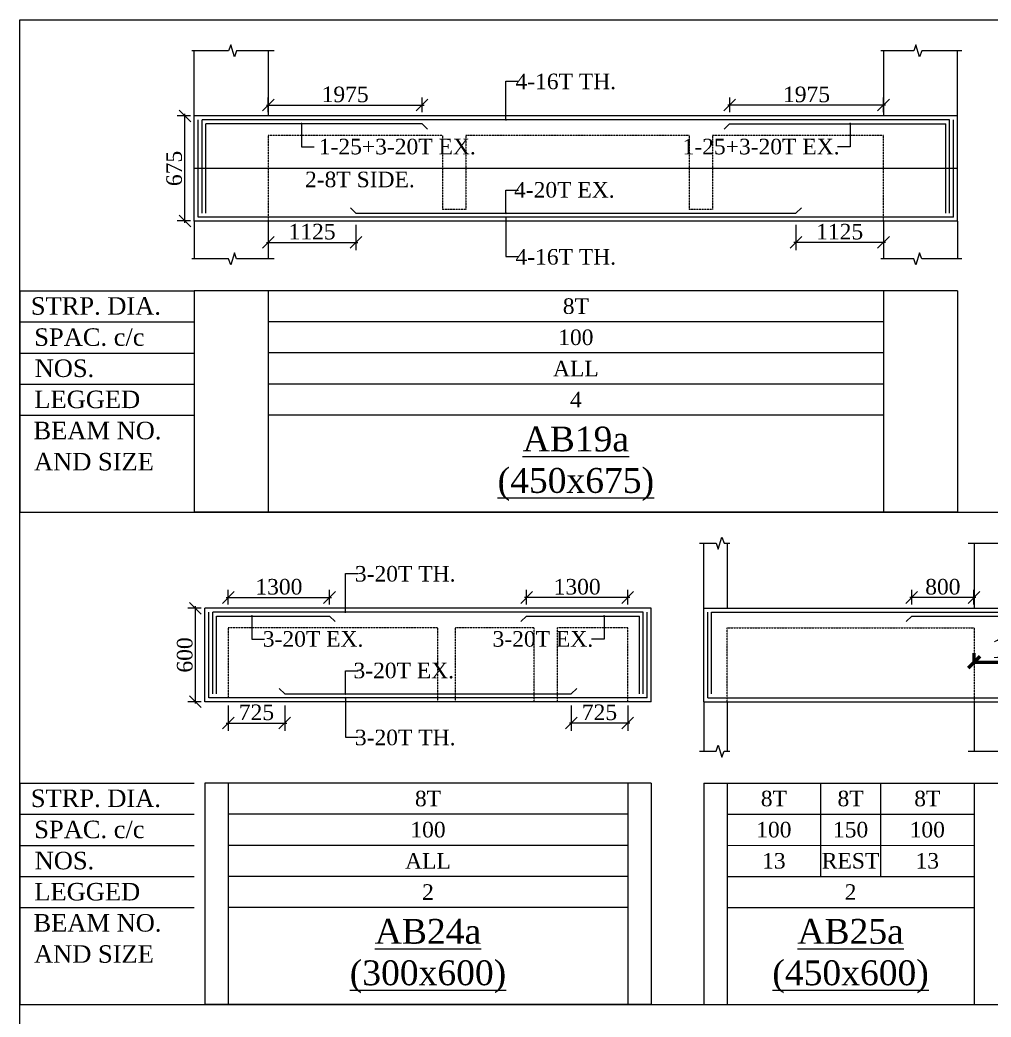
# Model space of a CAD drawing. Header units: inches. Extents: x 11017527 to 11245450, y -2821070 to -2693013.
# Drawn here: x 11122596 to 11135066, y -2757984 to -2745177 of the extents above; entities that cross this region are included whole.
import ezdxf
from ezdxf.enums import TextEntityAlignment as Align

# ---------------------------------------------------------------- set-up
doc = ezdxf.new("R2010")
doc.units = ezdxf.units.IN
doc.header["$LTSCALE"] = 0.5
doc.header["$MEASUREMENT"] = 0
doc.linetypes.add('HIDDEN', pattern=[9.525, 6.35, -3.175])
doc.layers.get('0').update_dxf_attribs({"lineweight": 0})
for name, color, linetype, lineweight in [('ARCHITECTURE   (comments)', 1, 'Continuous', 53), ('S-CUT OUT LINE', 9, 'Continuous', 9), ('S-DIM L.S.', 4, 'Continuous', 9), ('S-L.S.SECTION', 5, 'Continuous', 9), ('S-L.S.SLAB LINE', 8, 'HIDDEN', 5), ('S-L.S.STEEL', 6, 'Continuous', 15), ('S-SECTION MARK', 7, 'Continuous', 0), ('S-SHEET', 251, 'Continuous', 0), ('S-TEXT', 7, 'Continuous', 0), ('S-TEXT L.S. BEAM NO.', 30, 'Continuous', 5), ('S-TEXT. L.S.', 7, 'Continuous', 13)]:
    doc.layers.add(name, color=color, linetype=linetype, lineweight=lineweight)
doc.styles.add('135', font='arial.ttf', dxfattribs={"width": 0.8, "height": 135})
doc.styles.get("Standard").update_dxf_attribs({"font": 'times.ttf'})
doc.styles.add('TEXT', font='times.ttf')
doc.dimstyles.new('75', dxfattribs={"dimtxt": 135, "dimasz": 90, "dimexe": 0.1, "dimexo": 0.03, "dimgap": 0.09, "dimtad": 1, "dimdec": 0, "dimzin": 0, "dimdsep": 46, "dimtxsty": '135', "dimblk": 'ARCHTICK', "dimcen": 0.09, "dimclrd": 256, "dimclre": 256, "dimclrt": 256, "dimadec": 0, "dimazin": 0, "dimtfac": 1, "dimtdec": 0, "dimtofl": 0, "dimtmove": 1, "dimatfit": 3, "dimldrblk": 'DOTSMALL', "dimfxl": 1, "dimtolj": 1, "dimtzin": 0, "dimlwd": -1, "dimlwe": -1, "dimarcsym": 0})
doc.dimstyles.new('DIM FOOTING', dxfattribs={"dimtxt": 250, "dimasz": 150, "dimexe": 0.18, "dimexo": 0.0625, "dimgap": 50, "dimtad": 1, "dimtoh": 1, "dimdec": 0, "dimzin": 0, "dimdsep": 46, "dimtxsty": 'Standard', "dimblk": 'OBLIQUE', "dimcen": 0.09, "dimclrd": 256, "dimclre": 256, "dimclrt": 256, "dimadec": 0, "dimazin": 0, "dimtfac": 1, "dimtdec": 0, "dimtofl": 0, "dimtmove": 0, "dimatfit": 3, "dimfxl": 1, "dimtolj": 1, "dimtzin": 0, "dimlwd": -1, "dimlwe": -1, "dimarcsym": 0})
doc.dimstyles.new('SETU_1', dxfattribs={"dimtxt": 200, "dimasz": 150, "dimexe": 100, "dimexo": 50, "dimgap": 35, "dimtad": 1, "dimdec": 0, "dimzin": 0, "dimdsep": 46, "dimtxsty": 'Standard', "dimblk": 'OBLIQUE', "dimcen": 150, "dimdle": 25, "dimclrd": 4, "dimclre": 7, "dimclrt": 256, "dimadec": 0, "dimazin": 0, "dimtfac": 1, "dimtdec": 0, "dimtofl": 0, "dimtmove": 1, "dimatfit": 3, "dimfxl": 1, "dimtolj": 1, "dimtzin": 0, "dimlwd": -1, "dimlwe": 5, "dimarcsym": 1})

# ---------------------------------------------------------------- blocks, each defined once
blk = doc.blocks.new('_Oblique')
at = {"color": 0, "linetype": 'ByBlock', "lineweight": -2}
blk.add_line((-0.5, -0.5), (0.5, 0.5), dxfattribs=at)
blk = doc.blocks.new('*D147')
at = {"layer": 'S-DIM L.S.', "color": 7, "lineweight": 5, "transparency": 16777216}
for p, q in [((11125271, -2752683), (11125271, -2752495)), ((11126571, -2752683), (11126571, -2752495))]:
    blk.add_line(p, q, dxfattribs=at)
at = {"layer": 'S-DIM L.S.', "color": 7, "transparency": 16777216}
blk.add_line((11125246, -2752595), (11126596, -2752595), dxfattribs=at)
at = {"layer": 'S-DIM L.S.', "color": 7, "transparency": 16777216, "xscale": 150, "yscale": 150, "zscale": 150, "rotation": 180}
blk.add_blockref('_Oblique', (11125271, -2752595), dxfattribs=at)
at = {"layer": 'S-DIM L.S.', "color": 7, "transparency": 16777216, "xscale": 150, "yscale": 150, "zscale": 150}
blk.add_blockref('_Oblique', (11126571, -2752595), dxfattribs=at)
at = {"layer": 'S-DIM L.S.', "transparency": 16777216, "insert": (11125921, -2752458), "char_height": 200, "attachment_point": 5, "style": 'TEXT'}
blk.add_mtext('\\A1;1300', dxfattribs=at)
blk = doc.blocks.new('*D148')
at = {"layer": 'S-DIM L.S.', "color": 7, "lineweight": 5, "transparency": 16777216}
for p, q in [((11124921, -2752733), (11124750, -2752733)), ((11124921, -2753933), (11124750, -2753933))]:
    blk.add_line(p, q, dxfattribs=at)
at = {"layer": 'S-DIM L.S.', "color": 6, "transparency": 16777216}
blk.add_line((11124850, -2753958), (11124850, -2752708), dxfattribs=at)
at = {"layer": 'S-DIM L.S.', "color": 6, "transparency": 16777216, "xscale": 150, "yscale": 150, "zscale": 150}
for p, rotation in [((11124850, -2752733), 90), ((11124850, -2753933), 270)]:
    blk.add_blockref('_Oblique', p, dxfattribs=dict(at, rotation=rotation))
at = {"layer": 'S-DIM L.S.', "transparency": 16777216, "insert": (11124713, -2753333), "char_height": 200, "attachment_point": 5, "rotation": 90, "style": 'TEXT'}
blk.add_mtext('\\A1;600', dxfattribs=at)
blk = doc.blocks.new('*D149')
at = {"layer": 'S-DIM L.S.', "color": 7, "lineweight": 5, "transparency": 16777216}
for p, q in [((11125271, -2753983), (11125271, -2754308)), ((11125996, -2753983), (11125996, -2754308))]:
    blk.add_line(p, q, dxfattribs=at)
at = {"layer": 'S-DIM L.S.', "color": 7, "transparency": 16777216}
blk.add_line((11125246, -2754208), (11126021, -2754208), dxfattribs=at)
at = {"layer": 'S-DIM L.S.', "color": 7, "transparency": 16777216, "xscale": 150, "yscale": 150, "zscale": 150, "rotation": 180}
blk.add_blockref('_Oblique', (11125271, -2754208), dxfattribs=at)
at = {"layer": 'S-DIM L.S.', "color": 7, "transparency": 16777216, "xscale": 150, "yscale": 150, "zscale": 150}
blk.add_blockref('_Oblique', (11125996, -2754208), dxfattribs=at)
at = {"layer": 'S-DIM L.S.', "transparency": 16777216, "insert": (11125633, -2754071), "char_height": 200, "attachment_point": 5, "style": 'TEXT'}
blk.add_mtext('\\A1;725', dxfattribs=at)
blk = doc.blocks.new('_ArchTick')
at = {"color": 0, "linetype": 'ByBlock', "const_width": 0.15}
blk.add_lwpolyline([(-0.5, -0.5), (0.5, 0.5)], dxfattribs=at)
blk = doc.blocks.new('*D150')
at = {"layer": 'S-DIM L.S.', "color": 7, "lineweight": 5, "transparency": 16777216}
for p, q in [((11129101, -2752683), (11129101, -2752495)), ((11130401, -2752683), (11130401, -2752495))]:
    blk.add_line(p, q, dxfattribs=at)
at = {"layer": 'S-DIM L.S.', "color": 7, "transparency": 16777216}
blk.add_line((11130426, -2752595), (11129076, -2752595), dxfattribs=at)
at = {"layer": 'S-DIM L.S.', "color": 7, "transparency": 16777216, "xscale": 150, "yscale": 150, "zscale": 150, "rotation": 180}
blk.add_blockref('_Oblique', (11129101, -2752595), dxfattribs=at)
at = {"layer": 'S-DIM L.S.', "color": 7, "transparency": 16777216, "xscale": 150, "yscale": 150, "zscale": 150}
blk.add_blockref('_Oblique', (11130401, -2752595), dxfattribs=at)
at = {"layer": 'S-DIM L.S.', "transparency": 16777216, "insert": (11129751, -2752458), "char_height": 200, "attachment_point": 5, "style": 'TEXT'}
blk.add_mtext('\\A1;1300', dxfattribs=at)
blk = doc.blocks.new('*D151')
at = {"layer": 'S-DIM L.S.', "color": 7, "lineweight": 5, "transparency": 16777216}
for p, q in [((11129676, -2753983), (11129676, -2754308)), ((11130401, -2753983), (11130401, -2754308))]:
    blk.add_line(p, q, dxfattribs=at)
at = {"layer": 'S-DIM L.S.', "color": 7, "transparency": 16777216}
blk.add_line((11130426, -2754208), (11129651, -2754208), dxfattribs=at)
at = {"layer": 'S-DIM L.S.', "color": 7, "transparency": 16777216, "xscale": 150, "yscale": 150, "zscale": 150, "rotation": 180}
blk.add_blockref('_Oblique', (11129676, -2754208), dxfattribs=at)
at = {"layer": 'S-DIM L.S.', "color": 7, "transparency": 16777216, "xscale": 150, "yscale": 150, "zscale": 150}
blk.add_blockref('_Oblique', (11130401, -2754208), dxfattribs=at)
at = {"layer": 'S-DIM L.S.', "transparency": 16777216, "insert": (11130038, -2754071), "char_height": 200, "attachment_point": 5, "style": 'TEXT'}
blk.add_mtext('\\A1;725', dxfattribs=at)
blk = doc.blocks.new('*D152')
at = {"layer": 'S-DIM L.S.', "color": 7, "lineweight": 5, "transparency": 16777216}
for p, q in [((11134047, -2752683), (11134047, -2752495)), ((11134847, -2752683), (11134847, -2752495))]:
    blk.add_line(p, q, dxfattribs=at)
at = {"layer": 'S-DIM L.S.', "color": 7, "transparency": 16777216}
blk.add_line((11134872, -2752595), (11134022, -2752595), dxfattribs=at)
at = {"layer": 'S-DIM L.S.', "color": 7, "transparency": 16777216, "xscale": 150, "yscale": 150, "zscale": 150, "rotation": 180}
blk.add_blockref('_Oblique', (11134047, -2752595), dxfattribs=at)
at = {"layer": 'S-DIM L.S.', "color": 7, "transparency": 16777216, "xscale": 150, "yscale": 150, "zscale": 150}
blk.add_blockref('_Oblique', (11134847, -2752595), dxfattribs=at)
at = {"layer": 'S-DIM L.S.', "transparency": 16777216, "insert": (11134447, -2752458), "char_height": 200, "attachment_point": 5, "style": 'TEXT'}
blk.add_mtext('\\A1;800', dxfattribs=at)
blk = doc.blocks.new('*D201')
at = {"layer": 'S-DIM L.S.', "color": 7, "lineweight": 5, "transparency": 16777216}
for p, q in [((11124785, -2746409), (11124614, -2746409)), ((11124785, -2747759), (11124614, -2747759))]:
    blk.add_line(p, q, dxfattribs=at)
at = {"layer": 'S-DIM L.S.', "color": 6, "transparency": 16777216}
blk.add_line((11124714, -2747784), (11124714, -2746384), dxfattribs=at)
at = {"layer": 'S-DIM L.S.', "color": 6, "transparency": 16777216, "xscale": 150, "yscale": 150, "zscale": 150}
for p, rotation in [((11124714, -2746409), 90), ((11124714, -2747759), 270)]:
    blk.add_blockref('_Oblique', p, dxfattribs=dict(at, rotation=rotation))
at = {"layer": 'S-DIM L.S.', "transparency": 16777216, "insert": (11124577, -2747084), "char_height": 200, "attachment_point": 5, "rotation": 90, "style": 'TEXT'}
blk.add_mtext('\\A1;675', dxfattribs=at)
blk = doc.blocks.new('*D202')
at = {"layer": 'S-DIM L.S.', "color": 7, "transparency": 16777216}
blk.add_line((11125760, -2746271), (11127785, -2746271), dxfattribs=at)
at = {"layer": 'S-DIM L.S.', "color": 7, "lineweight": 5, "transparency": 16777216}
for p, q in [((11125785, -2746359), (11125785, -2746171)), ((11127760, -2746359), (11127760, -2746171))]:
    blk.add_line(p, q, dxfattribs=at)
at = {"layer": 'S-DIM L.S.', "color": 7, "transparency": 16777216, "xscale": 150, "yscale": 150, "zscale": 150, "rotation": 180}
blk.add_blockref('_Oblique', (11125785, -2746271), dxfattribs=at)
at = {"layer": 'S-DIM L.S.', "color": 7, "transparency": 16777216, "xscale": 150, "yscale": 150, "zscale": 150}
blk.add_blockref('_Oblique', (11127760, -2746271), dxfattribs=at)
at = {"layer": 'S-DIM L.S.', "transparency": 16777216, "insert": (11126772, -2746134), "char_height": 200, "attachment_point": 5, "style": 'TEXT'}
blk.add_mtext('\\A1;1975', dxfattribs=at)
blk = doc.blocks.new('*D203')
at = {"layer": 'S-DIM L.S.', "color": 7, "lineweight": 5, "transparency": 16777216}
for p, q in [((11125785, -2747809), (11125785, -2748134)), ((11126910, -2747809), (11126910, -2748134))]:
    blk.add_line(p, q, dxfattribs=at)
at = {"layer": 'S-DIM L.S.', "color": 7, "transparency": 16777216}
blk.add_line((11125760, -2748034), (11126935, -2748034), dxfattribs=at)
at = {"layer": 'S-DIM L.S.', "color": 7, "transparency": 16777216, "xscale": 150, "yscale": 150, "zscale": 150, "rotation": 180}
blk.add_blockref('_Oblique', (11125785, -2748034), dxfattribs=at)
at = {"layer": 'S-DIM L.S.', "color": 7, "transparency": 16777216, "xscale": 150, "yscale": 150, "zscale": 150}
blk.add_blockref('_Oblique', (11126910, -2748034), dxfattribs=at)
at = {"layer": 'S-DIM L.S.', "transparency": 16777216, "insert": (11126347, -2747897), "char_height": 200, "attachment_point": 5, "style": 'TEXT'}
blk.add_mtext('\\A1;1125', dxfattribs=at)
blk = doc.blocks.new('*D196')
at = {"layer": 'S-DIM L.S.', "color": 7, "transparency": 16777216}
blk.add_line((11133710, -2746271), (11131685, -2746271), dxfattribs=at)
at = {"layer": 'S-DIM L.S.', "color": 7, "lineweight": 5, "transparency": 16777216}
for p, q in [((11131710, -2746359), (11131710, -2746171)), ((11133685, -2746359), (11133685, -2746171))]:
    blk.add_line(p, q, dxfattribs=at)
at = {"layer": 'S-DIM L.S.', "color": 7, "transparency": 16777216, "xscale": 150, "yscale": 150, "zscale": 150, "rotation": 180}
blk.add_blockref('_Oblique', (11131710, -2746271), dxfattribs=at)
at = {"layer": 'S-DIM L.S.', "color": 7, "transparency": 16777216, "xscale": 150, "yscale": 150, "zscale": 150}
blk.add_blockref('_Oblique', (11133685, -2746271), dxfattribs=at)
at = {"layer": 'S-DIM L.S.', "transparency": 16777216, "insert": (11132697, -2746134), "char_height": 200, "attachment_point": 5, "style": 'TEXT'}
blk.add_mtext('\\A1;1975', dxfattribs=at)
blk = doc.blocks.new('*D197')
at = {"layer": 'S-DIM L.S.', "color": 7, "lineweight": 5, "transparency": 16777216}
for p, q in [((11132560, -2747809), (11132560, -2748134)), ((11133685, -2747809), (11133685, -2748134))]:
    blk.add_line(p, q, dxfattribs=at)
at = {"layer": 'S-DIM L.S.', "color": 7, "transparency": 16777216}
blk.add_line((11133710, -2748034), (11132535, -2748034), dxfattribs=at)
at = {"layer": 'S-DIM L.S.', "color": 7, "transparency": 16777216, "xscale": 150, "yscale": 150, "zscale": 150, "rotation": 180}
blk.add_blockref('_Oblique', (11132560, -2748034), dxfattribs=at)
at = {"layer": 'S-DIM L.S.', "color": 7, "transparency": 16777216, "xscale": 150, "yscale": 150, "zscale": 150}
blk.add_blockref('_Oblique', (11133685, -2748034), dxfattribs=at)
at = {"layer": 'S-DIM L.S.', "transparency": 16777216, "insert": (11133122, -2747897), "char_height": 200, "attachment_point": 5, "style": 'TEXT'}
blk.add_mtext('\\A1;1125', dxfattribs=at)
blk = doc.blocks.new('*D689')
at = {"layer": 'ARCHITECTURE   (comments)', "transparency": 16777216}
for p, q in [((11134847, -2753311), (11134847, -2753426)), ((11136047, -2753311), (11136047, -2753426)), ((11134847, -2753426), (11136047, -2753426))]:
    blk.add_line(p, q, dxfattribs=at)
at = {"layer": 'ARCHITECTURE   (comments)', "transparency": 16777216, "xscale": 150, "yscale": 150, "zscale": 150, "rotation": 180}
blk.add_blockref('_Oblique', (11134847, -2753426), dxfattribs=at)
at = {"layer": 'ARCHITECTURE   (comments)', "transparency": 16777216, "xscale": 150, "yscale": 150, "zscale": 150}
blk.add_blockref('_Oblique', (11136047, -2753426), dxfattribs=at)
at = {"layer": 'ARCHITECTURE   (comments)', "transparency": 16777216, "insert": (11135447, -2753248), "char_height": 250, "attachment_point": 5}
blk.add_mtext('\\A1;1200', dxfattribs=at)

msp = doc.modelspace()

# ---------------------------------------------------------------- linework, layer by layer
at = {"layer": 'S-CUT OUT LINE'}
for points, elevation in [([(11125859.505, -2745572.92), (11125377.032, -2745573.032), (11125349.062, -2745649.88), (11125302.385, -2745496.184), (11125274.415, -2745573.032), (11124801.985, -2745573.032)], 0.015), ([(11134689.837, -2745573.137), (11134176.174, -2745573.137), (11134148.204, -2745649.985), (11134101.527, -2745496.289), (11134073.556, -2745573.137), (11133651.981, -2745573.027)], 0.024), ([(11125859.505, -2748245.689), (11125377.032, -2748245.801), (11125349.062, -2748168.954), (11125302.385, -2748322.649), (11125274.415, -2748245.801), (11124801.985, -2748245.801)], 0.015), ([(11134689.837, -2748245.906), (11134176.174, -2748245.906), (11134148.204, -2748169.058), (11134101.527, -2748322.754), (11134073.556, -2748245.906), (11133651.981, -2748245.796)], 0.024), ([(11131321.818, -2751896.897), (11131536.029, -2751896.897), (11131563.999, -2751973.745), (11131610.676, -2751820.049), (11131638.646, -2751896.897), (11131709.674, -2751896.897)], -0.005), ([(11134772.151, -2751896.795), (11135489.16, -2751896.795), (11135517.13, -2751973.642), (11135563.807, -2751819.947), (11135591.777, -2751896.795), (11136079.67, -2751896.795)], -0.006), ([(11131321.818, -2754569.666), (11131536.029, -2754569.666), (11131563.999, -2754492.818), (11131610.676, -2754646.514), (11131638.646, -2754569.666), (11131709.674, -2754569.666)], -0.005), ([(11134772.151, -2754569.564), (11135489.16, -2754569.564), (11135517.13, -2754492.716), (11135563.807, -2754646.412), (11135591.777, -2754569.564), (11136079.67, -2754569.564)], -0.006)]:
    msp.add_lwpolyline(points, dxfattribs=dict(at, elevation=elevation))
at = {"layer": 'S-L.S.SECTION', "color": 1}
for p, q in [((11124834.505, -2746409.417, 0.001), (11124834.505, -2745573.032, 0.001)), ((11125784.505, -2745572.92, 0.016), (11125784.505, -2746409.305, 0.016)), ((11133684.505, -2745573.027, 0.021), (11133684.505, -2746409.412, 0.021)), ((11134634.505, -2746409.521, 0.021), (11134634.505, -2745573.137, 0.021)), ((11124834.505, -2747759.41, 0.052), (11124834.505, -2748245.801, 0.001)), ((11125784.505, -2747759.297, 0.067), (11125784.505, -2748245.689, 0.016)), ((11133684.505, -2747759.404, 0.071), (11133684.505, -2748245.796, 0.021)), ((11134634.505, -2747759.514, 0.071), (11134634.505, -2748245.906, 0.021)), ((11131377.151, -2752733.281, 0.003), (11131377.151, -2751896.897, 0.003)), ((11131677.151, -2751896.897, 0.003), (11131677.151, -2752733.281, 0.003)), ((11134847.151, -2751896.795, 0.004), (11134847.151, -2752733.179, 0.004)), ((11131377.151, -2753933.281, 0.003), (11131377.151, -2754569.666, 0.003)), ((11131677.151, -2753933.281, 0.003), (11131677.151, -2754569.666, 0.003)), ((11134847.151, -2753933.179, 0.004), (11134847.151, -2754569.564, 0.004))]:
    msp.add_line(p, q, dxfattribs=at)
at = {"layer": 'S-L.S.SECTION', "color": 5}
for p, q in [((11134634.505, -2746409.521, 0.005), (11124834.505, -2746409.521, 0.005)), ((11124834.505, -2747759.514, 0.015), (11124834.505, -2746409.521, -0.035)), ((11134634.505, -2747759.514, 0.071), (11134634.505, -2746409.521, 0.021)), ((11134634.505, -2747759.514, 0.056), (11124834.505, -2747759.514, 0.055)), ((11130700.517, -2752733.329, 0.006), (11124970.709, -2752733.281, 0.003)), ((11124970.709, -2753933.233, 0.015), (11124970.709, -2752733.281, 0.003)), ((11130700.517, -2753933.281, 0.035), (11130700.517, -2752733.329, 0.023)), ((11131377.151, -2752733.281, -0.013), (11144647.151, -2752733.175, 0.006)), ((11131377.151, -2753933.281, 0.003), (11131377.151, -2752733.281, 0.003)), ((11130700.517, -2753933.281, 0.018), (11124970.709, -2753933.233, 0.015)), ((11131377.151, -2753933.281, -0.013), (11144647.151, -2753933.175, 0.006))]:
    msp.add_line(p, q, dxfattribs=at)
at = {"layer": 'S-L.S.SLAB LINE', "linetype": 'HIDDEN', "ltscale": 0.8}
for p, q in [((11128023.171, -2746659.497, 0.021), (11125784.505, -2746659.49, 0.032)), ((11125784.505, -2746659.49, 0.009), (11125784.505, -2747759.297, 0.05)), ((11128023.171, -2746659.497, 0.021), (11128023.171, -2747609.521, 0.021)), ((11131189.838, -2746659.507, 0.006), (11128323.171, -2746659.498, 0.02)), ((11128323.171, -2746659.498, 0.021), (11128323.171, -2747609.521, 0.021)), ((11131189.838, -2746659.507, 0.021), (11131189.838, -2747609.521, 0.021)), ((11133684.5, -2746659.515, -0.005), (11131489.838, -2746659.508, 0.005)), ((11131489.838, -2746659.508, 0.021), (11131489.838, -2747609.521, 0.021)), ((11133684.5, -2747759.404, 0.071), (11133684.5, -2746659.515, 0.03)), ((11128323.171, -2747609.521, 0.005), (11128023.171, -2747609.521, 0.005)), ((11131489.838, -2747609.521, 0.005), (11131189.838, -2747609.521, 0.005)), ((11127955.709, -2752983.309, 0.025), (11125270.709, -2752983.285, 0.037)), ((11125270.709, -2752983.285, 0.022), (11125270.709, -2753883.235, 0.031)), ((11127955.709, -2752983.309, 0.02), (11127955.709, -2753933.258, 0.02)), ((11129200.709, -2752983.32, 0.02), (11128185.709, -2752983.311, 0.024)), ((11128185.709, -2752983.311, 0.02), (11128185.709, -2753933.26, 0.02)), ((11129200.709, -2753933.269, 0.02), (11129200.709, -2752983.32, 0.02)), ((11130400.517, -2752983.331, 0.014), (11129500.709, -2752983.323, 0.018)), ((11129500.709, -2753933.271, 0.02), (11129500.709, -2752983.323, 0.02)), ((11130400.517, -2753933.281, 0.011), (11130400.517, -2752983.331, 0.001)), ((11131677.155, -2752983.28, -0.026), (11134847.151, -2752983.258, -0.015)), ((11131677.155, -2753933.281, 0.003), (11131677.155, -2752983.28, 0.003)), ((11134847.151, -2752983.258, -0.013), (11134847.151, -2753933.179, -0.013))]:
    msp.add_line(p, q, dxfattribs=at)
at = {"layer": 'S-L.S.STEEL', "color": 1}
for p, q in [((11124884.505, -2747709.515, 0.015), (11124884.505, -2746459.417, -0.035)), ((11134534.505, -2746459.521, 0.005), (11124934.505, -2746459.522, 0.005)), ((11124934.505, -2747659.41, 0.015), (11124934.505, -2746459.522, -0.035)), ((11134534.505, -2747659.514, 0.071), (11134534.505, -2746459.521, 0.021)), ((11134584.505, -2747709.514, 0.071), (11134584.505, -2746459.521, 0.021)), ((11134634.505, -2747084.521, 0.005), (11124834.505, -2747084.521, 0.005)), ((11134584.505, -2747709.514, 0.056), (11124884.505, -2747709.515, 0.055)), ((11125020.709, -2753883.233, 0.015), (11125020.709, -2752783.281, 0.003)), ((11130600.517, -2752783.329, 0.006), (11125070.709, -2752783.281, 0.003)), ((11125070.709, -2753833.233, 0.015), (11125070.709, -2752783.281, 0.003)), ((11130600.517, -2753833.281, 0.035), (11130600.517, -2752783.329, 0.023)), ((11130650.517, -2753883.281, 0.035), (11130650.517, -2752783.329, 0.023)), ((11131427.151, -2753883.281, 0.003), (11131427.151, -2752783.281, 0.003)), ((11131477.151, -2752783.281, -0.013), (11144547.151, -2752783.175, 0.006)), ((11131477.151, -2753833.281, 0.003), (11131477.151, -2752783.281, 0.003)), ((11130650.517, -2753883.281, 0.018), (11125020.709, -2753883.233, 0.015)), ((11131427.151, -2753883.281, -0.013), (11144597.151, -2753883.175, 0.006))]:
    msp.add_line(p, q, dxfattribs=at)
at = {"layer": 'S-L.S.STEEL'}
for p, q in [((11127759.505, -2746509.307, 0.001), (11124984.505, -2746509.388, -0.045)), ((11124984.505, -2747659.41, 0.015), (11124984.505, -2746509.388, -0.035)), ((11127759.505, -2746509.307, 0.015), (11127830.513, -2746580.315, 0.015)), ((11131709.4, -2746509.411, 0.015), (11131638.496, -2746580.315, 0.015)), ((11131709.4, -2746509.411, 0.021), (11134484.505, -2746509.521, 0.004)), ((11134484.505, -2747659.514, 0.071), (11134484.505, -2746509.521, 0.021)), ((11126909.505, -2747659.297, 0.074), (11126838.496, -2747588.289, 0.074)), ((11126909.505, -2747659.297, 0.05), (11132559.423, -2747659.378, 0.055)), ((11132559.423, -2747659.378, 0.074), (11132630.513, -2747588.289, 0.074)), ((11125120.709, -2752833.281, 0.003), (11126570.709, -2752833.272, 0.007)), ((11125120.709, -2753833.233, 0.015), (11125120.709, -2752833.281, 0.003)), ((11126570.709, -2752833.272, 0.02), (11126641.718, -2752904.281, 0.02)), ((11129100.445, -2752833.344, 0.02), (11129029.508, -2752904.281, 0.02)), ((11129100.445, -2752833.344, 0.002), (11130550.517, -2752833.329, -0.011)), ((11130550.517, -2753833.281, 0.035), (11130550.517, -2752833.329, 0.023)), ((11134047.151, -2752833.179, 0.017), (11133976.143, -2752904.188, 0.017)), ((11134047.151, -2752833.179, 0.003), (11137972.147, -2752833.179, -0.087)), ((11125995.709, -2753833.233, 0.048), (11125924.7, -2753762.225, 0.048)), ((11125995.709, -2753833.233, 0.032), (11129675.517, -2753833.233, 0.023)), ((11129675.517, -2753833.233, 0.048), (11129746.525, -2753762.225, 0.048))]:
    msp.add_line(p, q, dxfattribs=at)
at = {"layer": 'S-SHEET'}
for p, q in [((11122595.882, -2748654.521, 0.001), (11124834.505, -2748654.521, 0.001)), ((11122595.882, -2748654.522), (11122595.882, -2751500.309)), ((11134634.505, -2748654.521, 0.021), (11124834.505, -2748654.521, 0.021)), ((11124834.505, -2748654.521, 0.001), (11124834.505, -2751500.309, 0.001)), ((11125784.505, -2748654.305, 0.021), (11125784.505, -2751500.092, 0.021)), ((11133684.505, -2748654.412, 0.021), (11133684.505, -2751500.199, 0.021)), ((11134634.505, -2748654.521, 0.021), (11134634.505, -2751500.309, 0.021)), ((11122595.882, -2749054.521, 0.001), (11124834.505, -2749054.521, 0.001)), ((11133684.505, -2749054.412, 0.038), (11125784.505, -2749054.305, 0.033)), ((11122595.882, -2749454.521, 0.001), (11124834.505, -2749454.521, 0.001)), ((11133684.505, -2749454.412, 0.038), (11125784.505, -2749454.305, 0.033)), ((11122595.882, -2749854.521, 0.001), (11124834.505, -2749854.521, 0.001)), ((11133684.505, -2749854.412, 0.038), (11125784.505, -2749854.305, 0.033)), ((11122595.882, -2750254.521, 0.001), (11124834.505, -2750254.521, 0.001)), ((11133684.505, -2750254.412, 0.038), (11125784.505, -2750254.305, 0.033)), ((11122595.882, -2751500.309, 0.001), (11180275.872, -2751500.309, 0.001)), ((11122595.882, -2751500.309, 0.001), (11124834.505, -2751500.309, 0.001)), ((11134634.505, -2751500.309, 0.021), (11124834.505, -2751500.309, 0.021)), ((11122595.882, -2754978.282), (11124834.505, -2754978.282)), ((11122595.882, -2754978.283, -0.001), (11122595.882, -2757824.07, -0.001)), ((11130700.517, -2754978.329, 0.023), (11124970.709, -2754978.281, 0.02)), ((11124970.709, -2754978.281, 0.003), (11124970.709, -2757824.069, 0.003)), ((11125270.709, -2754978.281, 0.019), (11125270.709, -2757824.069, 0.019)), ((11130400.517, -2754978.329, -0.001), (11130400.517, -2757824.117, -0.001)), ((11130700.517, -2754978.329, 0.011), (11130700.517, -2757824.117, 0.011)), ((11131377.151, -2754978.281, 0.003), (11144647.151, -2754978.175, 0.023)), ((11131377.151, -2754978.281, 0.003), (11131377.151, -2757824.069, 0.003)), ((11131677.151, -2754978.281, 0.003), (11131677.151, -2757824.069, 0.003)), ((11132877.151, -2754978.279, 0.002), (11132877.151, -2756178.295, 0.002)), ((11133647.151, -2754978.279, 0.002), (11133647.151, -2756178.295, 0.002)), ((11134847.151, -2754978.179, 0.009), (11134847.151, -2757823.967, 0.009)), ((11122595.882, -2755378.282), (11124834.505, -2755378.282)), ((11130400.517, -2755378.329, 0.008), (11125270.709, -2755378.281, 0.019)), ((11131677.151, -2755378.281, 0.021), (11134847.151, -2755378.179, 0.021)), ((11122595.882, -2755778.282), (11124834.505, -2755778.282)), ((11130400.517, -2755778.329, 0.008), (11125270.709, -2755778.281, 0.019)), ((11131677.151, -2755778.281, 0.021), (11134847.151, -2755778.179, 0.021)), ((11122595.882, -2756178.282), (11124834.505, -2756178.282)), ((11130400.517, -2756178.329, 0.008), (11125270.709, -2756178.281, 0.019)), ((11131677.151, -2756178.281, 0.021), (11134847.151, -2756178.179, 0.021)), ((11122595.882, -2756578.282), (11124834.505, -2756578.282)), ((11130400.517, -2756578.329, 0.008), (11125270.709, -2756578.281, 0.019)), ((11131677.151, -2756578.281, 0.021), (11134847.151, -2756578.179, 0.021)), ((11122595.882, -2757824.07), (11124834.505, -2757824.07)), ((11122595.882, -2757824.07, -0.001), (11180275.872, -2757824.07, -0.001)), ((11130700.517, -2757824.117, 0.023), (11124970.709, -2757824.069, 0.02)), ((11131377.151, -2757824.069, 0.003), (11144647.151, -2757823.962, 0.023))]:
    msp.add_line(p, q, dxfattribs=at)
msp.add_lwpolyline([(11180275.872, -2792519.024), (11122595.882, -2792519.024), (11122595.882, -2745176.548), (11180275.872, -2745176.548)], close=True, dxfattribs=at)

# ---------------------------------------------------------------- texts
at = {"layer": 'S-TEXT', "style": 'TEXT'}
for s, p in [('STRP. DIA.', (11123571.215, -2748962.578, 0.001)), ('SPAC. c/c', (11123488.077, -2749362.578, 0.001)), ('NOS.', (11123167.529, -2749762.578, 0.001)), ('LEGGED', (11123460.175, -2750162.578, 0.001)), ('BEAM NO.', (11123591.41, -2750562.578, 0.001)), ('AND SIZE', (11123546.204, -2750962.578, 0.001)), ('STRP. DIA.', (11123571.215, -2755286.339)), ('SPAC. c/c', (11123488.077, -2755686.339)), ('NOS.', (11123167.529, -2756086.339)), ('LEGGED', (11123460.175, -2756486.339)), ('BEAM NO.', (11123591.41, -2756886.339)), ('AND SIZE', (11123546.204, -2757286.339))]:
    msp.add_text(s, height=225, dxfattribs=at).set_placement(p, align=Align.CENTER)
at = {"layer": 'S-TEXT', "char_height": 200, "attachment_point": 5, "style": 'TEXT'}
for s, insert, width in [('8T', (11129734.505, -2748854.259, 0.032), 5500), ('\\pxt9.000002;100', (11129734.505, -2749254.273, 0.032), 5500), ('ALL', (11129734.505, -2749654.273, 0.032), 5500), ('4', (11129734.505, -2750054.269, 0.024), 7900), ('8T', (11127835.781, -2755178.308, 0.019), 2729.47076), ('8T', (11132277.151, -2755178.289, 0.001), 1200), ('8T', (11133262.151, -2755178.257, 0.005), 770), ('8T', (11134247.151, -2755178.289, 0.001), 1200), ('\\pxt9.000002;100', (11127835.781, -2755578.307, 0.021), 2729.47076), ('\\pxt9.000002;100', (11132277.151, -2755578.289, 0.002), 1200), ('\\pxt9.000002;150', (11133262.151, -2755578.235, 0.011), 770), ('\\pxt9.000002;100', (11134247.151, -2755578.289, 0.002), 1200), ('ALL', (11127835.781, -2755978.307, 0.022), 2729.47076), ('13', (11132277.151, -2755978.289, 0.002), 1200), ('REST', (11133262.151, -2755978.235, 0.011), 770), ('13', (11134247.151, -2755978.289, 0.002), 1200), ('2', (11127835.613, -2756378.291, 0.019), 5129.80759), ('2', (11133262.151, -2756378.266, 0.007), 3170)]:
    msp.add_mtext(s, dxfattribs=dict(at, insert=insert, width=width))
at = {"layer": 'S-TEXT L.S. BEAM NO.', "color": 7, "linetype": 'ByBlock', "char_height": 319.2745, "attachment_point": 5, "style": 'TEXT'}
for s, insert, width in [('{\\LAB19a\\P(450x675)}', (11129734.505, -2750877.163, 0.023), 7900), ('{\\LAB25a\\P(450x600)}', (11133262.151, -2757201.161, 0.004), 3170)]:
    msp.add_mtext(s, dxfattribs=dict(at, insert=insert, width=width))
at = {"layer": 'S-TEXT L.S. BEAM NO.', "linetype": 'ByBlock', "insert": (11127835.613, -2757201.184, 0.015), "char_height": 319.2745, "width": 5129.80759, "attachment_point": 5, "style": 'TEXT'}
msp.add_mtext('{\\LAB24a\\P(300x600)}', dxfattribs=at)
at = {"layer": 'S-TEXT. L.S.', "style": 'TEXT'}
for s, p in [('4-16T TH.', (11129604.838, -2746066.217, -0.022)), ('2-8T SIDE.', (11126961.193, -2747325.395, -0.026)), ('4-20T EX.', (11129586.706, -2747458.546, 0.054)), ('4-16T TH.', (11129604.838, -2748318.887, 0.054)), ('3-20T TH.', (11127542.899, -2752390.135, 0.009)), ('3-20T EX.', (11126360.465, -2753226.749, 0.005)), ('3-20T EX.', (11129310.761, -2753226.749, 0.005)), ('3-20T EX.', (11127524.767, -2753632.374, 0.021)), ('3-20T TH.', (11127542.899, -2754492.763, 0.021))]:
    msp.add_text(s, height=200, dxfattribs=at).set_placement(p, align=Align.CENTER)
for p in [(11126433.193, -2746902.831, -0.026), (11131104.693, -2746902.831, -0.026)]:
    msp.add_text('1-25+3-20T EX.', height=200, dxfattribs=at).set_placement(p)

# ---------------------------------------------------------------- dimensions: what is measured, and where the dimension line sits
at = {"layer": 'ARCHITECTURE   (comments)'}
dim = msp.add_linear_dim(base=(11136047.151, -2753425.5), p1=(11134847.151, -2753311, -0.013), p2=(11136047.151, -2753311, -0.011), dimstyle='DIM FOOTING', override={"dimarcsym": 1}, dxfattribs=at)
dim.commit()
dim.dimension.update_dxf_attribs({"geometry": '*D689', "text_midpoint": (11135447.151, -2753248.337)})
at = {"layer": 'S-DIM L.S.'}
for base, p1, p2, picture, middle in [((11127759.505, -2746271.155, 0.05), (11125784.505, -2746409.305, 0.034), (11127759.505, -2746409.307, 0.015), '*D202', (11126772.005, -2746134.136, 0.05)), ((11126570.709, -2752595.13, 0.019), (11125270.709, -2752733.281, 0.019), (11126570.709, -2752733.272, 0.02), '*D147', (11125920.709, -2752458.399, 0.019))]:
    dim = msp.add_linear_dim(base=base, p1=p1, p2=p2, dimstyle='SETU_1', override={"dimtxsty": 'TEXT', "dimblk": 'Oblique', "dimclrd": 7, "dimarcsym": 1}, dxfattribs=at)
    dim.commit()
    dim.dimension.update_dxf_attribs({"geometry": picture, "text_midpoint": middle})
for base, p1, p2, picture, middle in [((11131709.505, -2746271.155, 0.05), (11133684.505, -2746409.305, 0.034), (11131709.505, -2746409.307, 0.015), '*D196', (11132697.005, -2746134.136, 0.05)), ((11129100.517, -2752595.13, 0.019), (11130400.517, -2752733.281, 0.019), (11129100.517, -2752733.272, 0.02), '*D150', (11129750.517, -2752458.399, 0.019)), ((11134047.151, -2752595.028, 0.037), (11134847.151, -2752733.179, 0.021), (11134047.151, -2752733.179, 0.017), '*D152', (11134447.151, -2752458.297, 0.037))]:
    dim = msp.add_linear_dim(base=base, p1=p1, p2=p2, angle=180, dimstyle='SETU_1', override={"dimtxsty": 'TEXT', "dimblk": 'Oblique', "dimclrd": 7, "dimarcsym": 1}, dxfattribs=at)
    dim.commit()
    dim.dimension.update_dxf_attribs({"geometry": picture, "text_midpoint": middle})
at = {"layer": 'S-DIM L.S.', "color": 7}
for base, p1, p2, picture, middle in [((11124713.591, -2746409.417, -0.035), (11124834.505, -2747759.41, 0.015), (11124834.505, -2746409.417, -0.035), '*D201', (11124576.572, -2747084.413, -0.035)), ((11124849.795, -2752733.281, 0.003), (11124970.709, -2753933.233, 0.015), (11124970.709, -2752733.281, 0.003), '*D148', (11124713.065, -2753333.257, 0.003))]:
    dim = msp.add_linear_dim(base=base, p1=p1, p2=p2, angle=90, dimstyle='SETU_1', override={"dimlfac": 0.5, "dimtxsty": 'TEXT', "dimclrd": 6, "dimarcsym": 1}, dxfattribs=at)
    dim.commit()
    dim.dimension.update_dxf_attribs({"geometry": picture, "text_midpoint": middle})
at = {"layer": 'S-DIM L.S.'}
for base, p1, p2, picture, middle in [((11126909.505, -2748034.034, 0.1), (11125784.505, -2747759.297, 0.084), (11126909.505, -2747759.297, 0.074), '*D203', (11126347.005, -2748034.034, 0.1)), ((11125995.709, -2754207.97, 0.032), (11125270.709, -2753933.233, 0.032), (11125995.709, -2753933.233, 0.048), '*D149', (11125633.209, -2754207.97, 0.032))]:
    dim = msp.add_linear_dim(base=base, p1=p1, p2=p2, dimstyle='SETU_1', override={"dimtxsty": 'TEXT', "dimblk": 'Oblique', "dimclrd": 7, "dimarcsym": 1}, dxfattribs=at)
    dim.commit()
    dim.dimension.update_dxf_attribs({"geometry": picture, "text_midpoint": middle, "dimtype": 160})
for base, p1, p2, picture, middle in [((11132559.505, -2748034.034, 0.1), (11133684.505, -2747759.297, 0.084), (11132559.505, -2747759.297, 0.074), '*D197', (11133122.005, -2748034.034, 0.1)), ((11129675.517, -2754207.97, 0.032), (11130400.517, -2753933.233, 0.032), (11129675.517, -2753933.233, 0.048), '*D151', (11130038.017, -2754207.97, 0.032))]:
    dim = msp.add_linear_dim(base=base, p1=p1, p2=p2, angle=180, dimstyle='SETU_1', override={"dimtxsty": 'TEXT', "dimblk": 'Oblique', "dimclrd": 7, "dimarcsym": 1}, dxfattribs=at)
    dim.commit()
    dim.dimension.update_dxf_attribs({"geometry": picture, "text_midpoint": middle, "dimtype": 160})

# ---------------------------------------------------------------- leaders
at = {"layer": 'S-SECTION MARK'}
for points in [[(11128837.362, -2746459.412, -0.025), (11128837.362, -2745961.423, -0.025), (11128998.862, -2745961.423, -0.025)], [(11126211.849, -2746509.442, 0.004), (11126211.849, -2746806.717, 0.004), (11126373.35, -2746806.717, 0.004)], [(11133257.16, -2746509.442, 0.004), (11133257.16, -2746806.717, 0.004), (11133095.66, -2746806.717, 0.004)], [(11128837.362, -2747659.405, 0.051), (11128837.362, -2747362.129, 0.051), (11128998.862, -2747362.129, 0.051)], [(11128837.362, -2747709.405, 0.051), (11128837.362, -2748214.093, 0.051), (11128998.862, -2748214.093, 0.051)], [(11126775.423, -2752783.329, 0.006), (11126775.423, -2752285.341, 0.006), (11126936.923, -2752285.341, 0.006)], [(11125574.647, -2752833.359, 0.034), (11125574.647, -2753130.635, 0.034), (11125736.148, -2753130.635, 0.034)], [(11130096.578, -2752833.359, 0.034), (11130096.578, -2753130.635, 0.034), (11129935.078, -2753130.635, 0.034)], [(11126775.423, -2753833.233, 0.006), (11126775.423, -2753535.958, 0.006), (11126936.923, -2753535.958, 0.006)], [(11126775.423, -2753883.281, 0.006), (11126775.423, -2754387.969, 0.006), (11126936.923, -2754387.969, 0.006)]]:
    msp.add_leader(points, dimstyle='75', override={"dimasz": 100, "dimclrd": 7}, dxfattribs=at)

doc.saveas('drawing.dxf')
